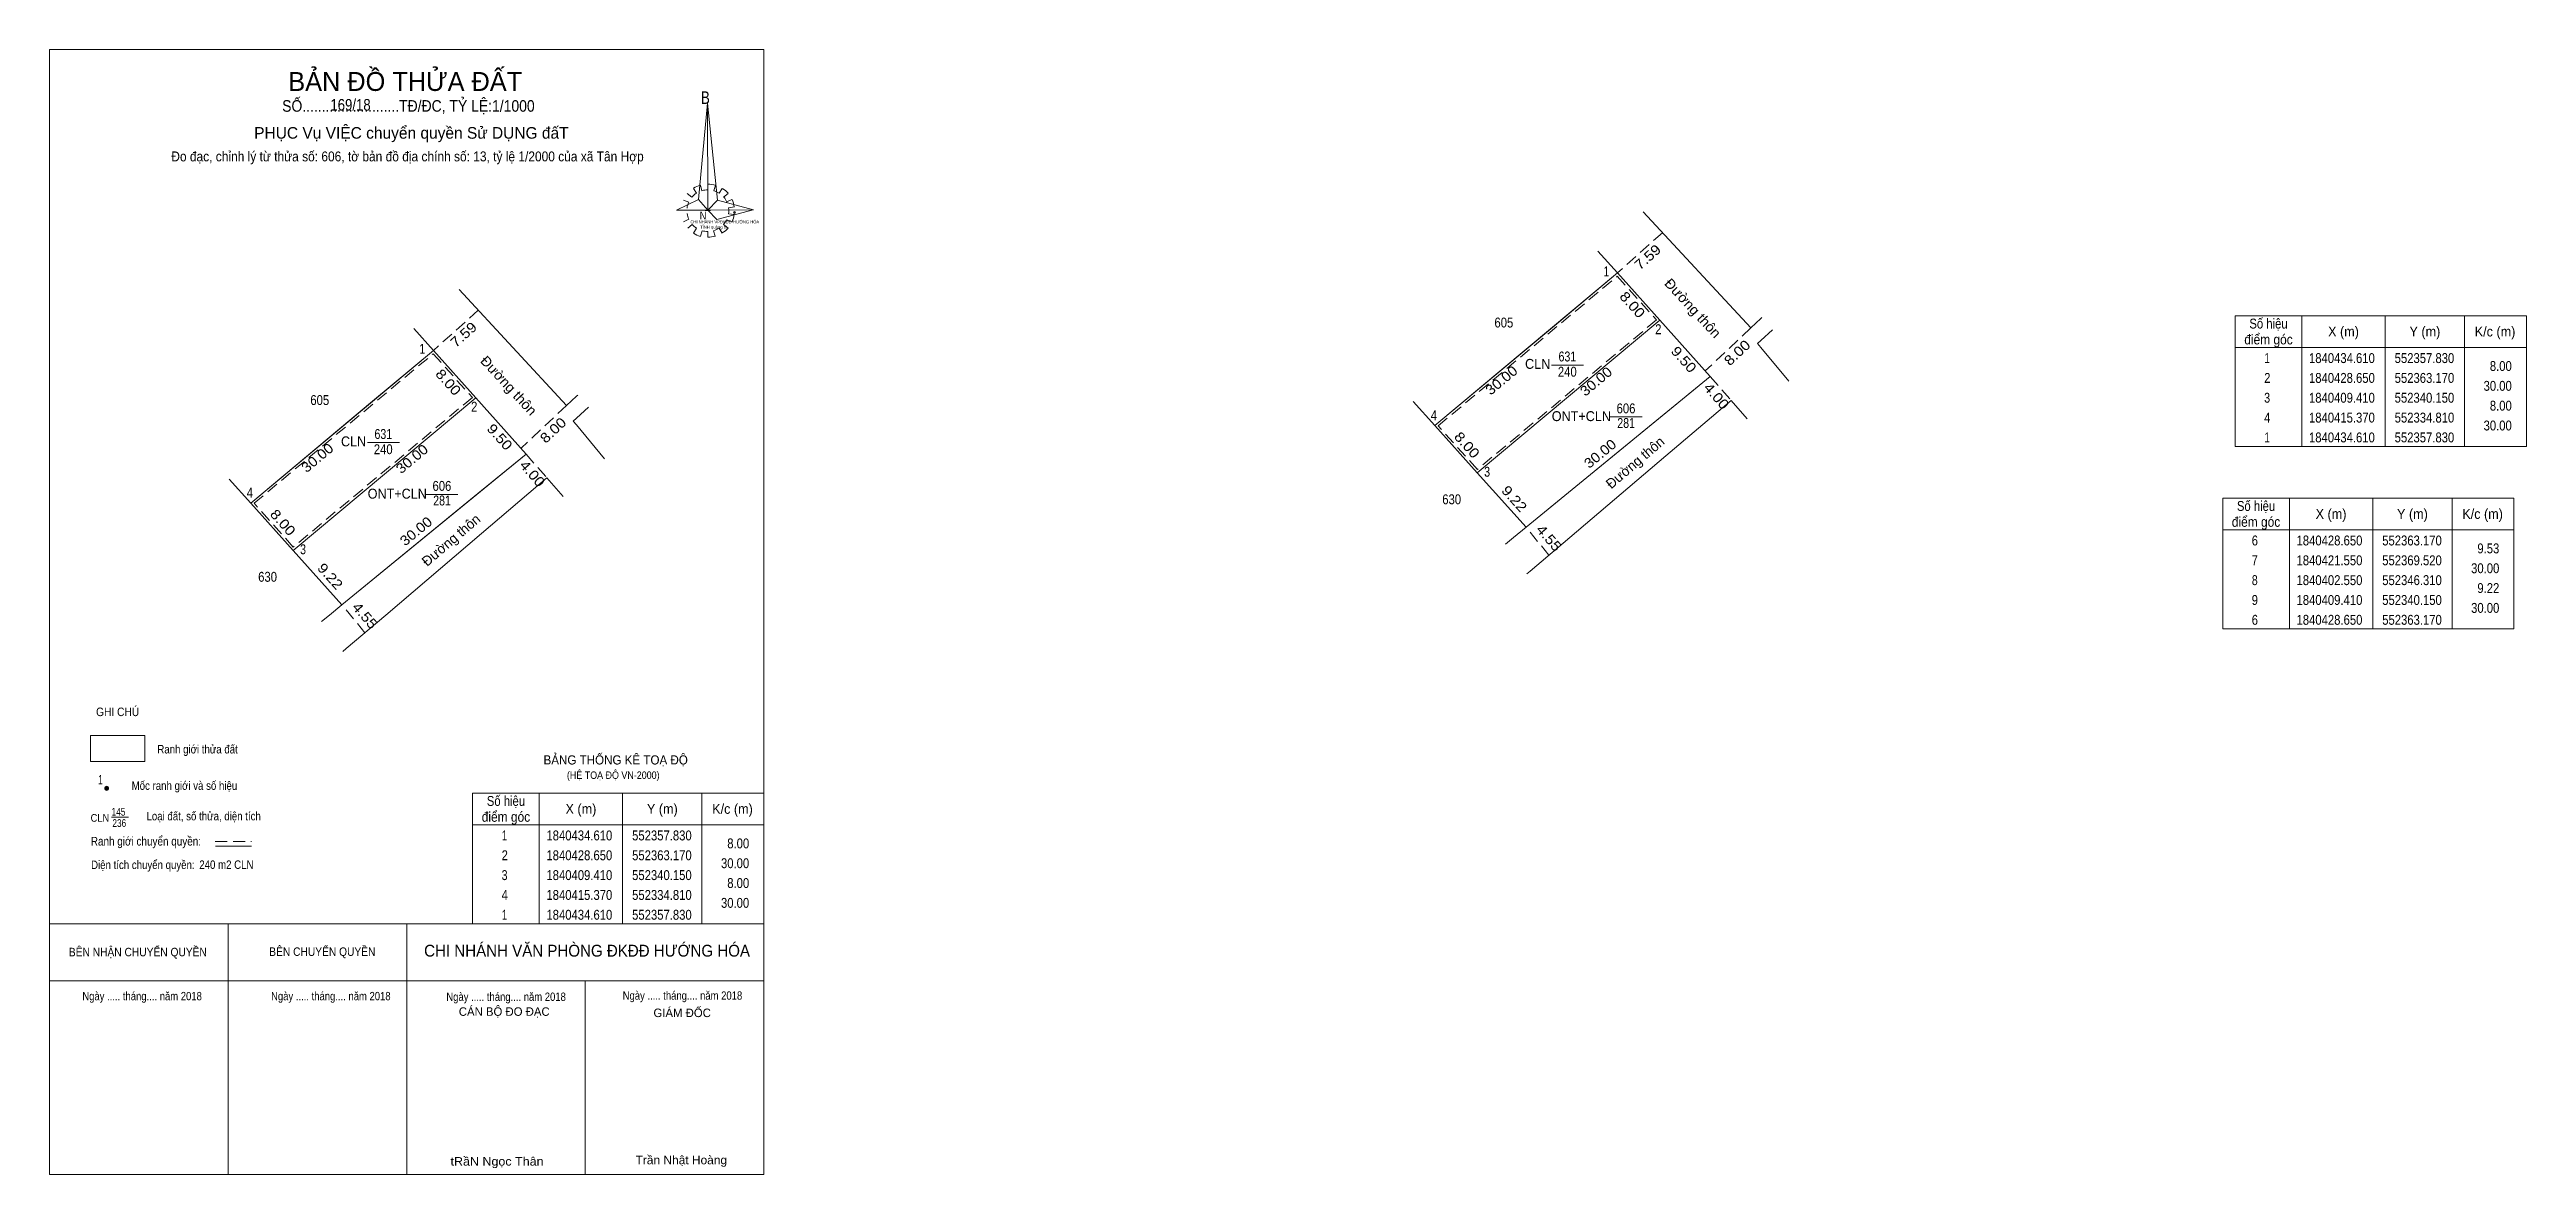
# Model space of a CAD drawing. Header units: metres. Extents: x 552160 to 552472, y 1840321 to 1840463.
import ezdxf
from ezdxf.enums import TextEntityAlignment as Align

# ---------------------------------------------------------------- set-up
doc = ezdxf.new("R2010")
doc.units = ezdxf.units.M
doc.header["$LTSCALE"] = 0.5
doc.header["$PDMODE"] = 32
doc.header["$PDSIZE"] = 0.25
doc.linetypes.add('MEDIUM_DASHED', pattern=[4.5, 3, -1.5])
for name, color, linetype, lineweight in [('1', 7, 'Continuous', 13), ('10', 7, 'Continuous', 13), ('23', 7, 'Continuous', 13), ('32', 7, 'Continuous', 13), ('5', 7, 'Continuous', 13), ('63', 7, 'Continuous', 13)]:
    doc.layers.add(name, color=color, linetype=linetype, lineweight=lineweight)
doc.layers.add('7', color=7, linetype='Continuous')

msp = doc.modelspace()

# ---------------------------------------------------------------- hatches: boundary and pattern name
at = {"layer": '1'}
h = msp.add_hatch(color=256, dxfattribs=at)
edge = h.paths.add_edge_path()
edge.add_ellipse((552167.489, 1840369.6377), major_axis=(0, 0.2597), ratio=0.95813483, start_angle=0, end_angle=360)

# ---------------------------------------------------------------- linework, layer by layer
for p, q in [((552242.3, 1840445.67), (552242.48, 1840444.96)), ((552243.22, 1840445.08), (552243.24, 1840445.81)), ((552244.18, 1840445.67), (552244, 1840444.94)), ((552240.82, 1840443.53), (552240.16, 1840443.8)), ((552240.64, 1840444.62), (552241.19, 1840444.15)), ((552241.8, 1840444.67), (552241.41, 1840445.26)), ((552244.66, 1840444.67), (552245.05, 1840445.26)), ((552245.77, 1840444.62), (552245.22, 1840444.17)), ((552245.62, 1840443.55), (552246.27, 1840443.87)), ((552246.58, 1840442.92), (552245.83, 1840442.8)), ((552240.16, 1840441.07), (552240.82, 1840441.39)), ((552241.25, 1840440.71), (552240.69, 1840440.25)), ((552241.41, 1840439.64), (552241.78, 1840440.27)), ((552242.52, 1840439.93), (552242.3, 1840439.23)), ((552242.87, 1840442.48), (552243.57, 1840442.48)), ((552243.22, 1840439.11), (552243.22, 1840439.82)), ((552243.94, 1840439.93), (552244.16, 1840439.25)), ((552245.05, 1840439.64), (552244.66, 1840440.25)), ((552245.18, 1840440.71), (552245.77, 1840440.27)), ((552246.29, 1840441.05), (552245.57, 1840441.32)), ((552245.83, 1840442.07), (552246.58, 1840441.96)), ((552168.08, 1840366), (552170.23, 1840366)), ((552181.2, 1840362.34), (552185.75, 1840362.34)), ((552160.29, 1840352.55), (552250.29, 1840352.55)), ((552182.79, 1840352.55), (552182.79, 1840320.97)), ((552205.29, 1840352.55), (552205.29, 1840320.97)), ((552160.29, 1840345.39), (552250.29, 1840345.39)), ((552227.77, 1840345.39), (552227.77, 1840320.97))]:
    msp.add_line(p, q, dxfattribs=at)
at = {"layer": '1', "linetype": 'MEDIUM_DASHED'}
msp.add_line((552181.17, 1840362.96), (552185.72, 1840362.96), dxfattribs=at)
at = {"layer": '1'}
for points in [[(552160.29, 1840320.97), (552160.29, 1840462.76), (552250.29, 1840462.76), (552250.29, 1840320.97)], [(552160.29, 1840320.97), (552160.29, 1840462.76), (552250.29, 1840462.76), (552250.29, 1840320.97)], [(552243.17, 1840456.01), (552243.22, 1840442.51), (552242.04, 1840443.85)], [(552243.17, 1840456.01), (552243.22, 1840442.51), (552244.46, 1840443.76)], [(552239.29, 1840442.51), (552242.04, 1840443.85), (552243.22, 1840442.51)], [(552248.98, 1840442.55), (552243.22, 1840442.51), (552244.46, 1840443.76)], [(552248.93, 1840442.57), (552244.35, 1840441.34), (552243.22, 1840442.51)], [(552357.83, 1840434.61), (552363.17, 1840428.65), (552340.15, 1840409.41), (552334.81, 1840415.37)], [(552363.17, 1840428.65), (552369.52, 1840421.55), (552346.31, 1840402.55), (552340.15, 1840409.41)], [(552165.45, 1840376.29), (552172.29, 1840376.29), (552172.29, 1840373.02), (552165.45, 1840373.02)]]:
    msp.add_lwpolyline(points, close=True, dxfattribs=at)
for centre, major_axis, start_param, end_param in [((552243.228, 1840442.459), (3.3649, 0), 1.84955988, 2.13900916), ((552243.228, 1840442.459), (3.3649, 0), 1.27924208, 1.56332225), ((552243.228, 1840442.459), (2.6372, 0), 2.72368549, 3.01515824), ((552243.228, 1840442.459), (2.6372, 0), 2.13373541, 2.44496261), ((552243.228, 1840442.459), (2.6372, 0), 1.56985589, 1.85611068), ((552243.228, 1840442.459), (2.6372, 0), 1.00270906, 1.2755622), ((552243.228, 1840442.459), (3.3649, 0), 0.71056237, 0.99687234), ((552243.228, 1840442.459), (2.6372, 0), 0.42678376, 0.70646463), ((552243.228, 1840442.459), (2.6372, 0), 6.13558388, 6.41618463), ((552243.228, 1840442.459), (3.3649, 0), 0.1390515, 0.43393316), ((552243.228, 1840442.459), (2.6372, 0), 3.28229955, 3.56105054), ((552243.228, 1840442.459), (2.6372, 0), 3.86077574, 4.13258255), ((552243.2088, 1840442.439), (3.3649, 0), 4.1470906, 4.43659307), ((552243.228, 1840442.459), (2.6372, 0), 4.43854677, 4.71314001), ((552243.228, 1840442.459), (2.6372, 0), 4.99087134, 5.28933161), ((552243.228, 1840442.459), (3.3649, 0), 5.28561416, 5.56798705), ((552243.228, 1840442.459), (2.6372, 0), 5.56137327, 5.83951437), ((552243.228, 1840442.459), (3.3649, 0), 5.85230288, 6.13839648), ((552243.228, 1840442.459), (3.3649, 0), 4.71301008, 4.99761054)]:
    msp.add_ellipse(centre, major_axis=major_axis, ratio=0.995001, start_param=start_param, end_param=end_param, dxfattribs=at)
msp.add_ellipse((552167.489, 1840369.6377), major_axis=(0, 0.2597), ratio=0.958135, dxfattribs=at)
msp.add_point((552246.58, 1840442.23), dxfattribs=at)
at = {"layer": '10', "linetype": 'MEDIUM_DASHED'}
for p, q in [((552363.49, 1840439.68), (552357.83, 1840434.61)), ((552214.31, 1840429.91), (552208.65, 1840424.84)), ((552225.44, 1840417.9), (552219.7, 1840412.5)), ((552220.34, 1840411.78), (552222.96, 1840408.77)), ((552349.2, 1840399.03), (552346.31, 1840402.55)), ((552200.02, 1840389.26), (552197.13, 1840392.78))]:
    msp.add_line(p, q, dxfattribs=at)
at = {"layer": '10'}
for p, q in [((552355.37, 1840437.37), (552357.83, 1840434.61)), ((552206.19, 1840427.6), (552208.65, 1840424.84)), ((552363.17, 1840428.65), (552340.15, 1840409.41)), ((552213.99, 1840418.88), (552190.97, 1840399.64)), ((552226.84, 1840419.22), (552226.69, 1840419.08)), ((552226.69, 1840416.31), (552228.2, 1840417.68)), ((552332.11, 1840418.4), (552334.81, 1840415.37)), ((552363.91, 1840411.54), (552372.14, 1840418.54)), ((552230.22, 1840411.19), (552226.69, 1840415.45)), ((552200.35, 1840413.23), (552204.36, 1840413.23)), ((552214.73, 1840407.19), (552220.34, 1840411.78)), ((552351.82, 1840401.26), (552363.91, 1840411.54)), ((552182.93, 1840408.63), (552185.63, 1840405.6)), ((552214.73, 1840401.77), (552222.96, 1840408.77)), ((552222.96, 1840408.77), (552224.98, 1840406.43)), ((552197.13, 1840392.78), (552214.73, 1840407.19)), ((552207.74, 1840406.69), (552211.75, 1840406.69)), ((552202.64, 1840391.49), (552214.73, 1840401.77)), ((552346.85, 1840397.03), (552351.82, 1840401.26)), ((552346.42, 1840396.66), (552346.85, 1840397.03)), ((552195.56, 1840391.49), (552197.13, 1840392.78)), ((552194.55, 1840390.66), (552195.56, 1840391.49)), ((552197.67, 1840387.26), (552202.64, 1840391.49)), ((552197.24, 1840386.89), (552197.67, 1840387.26))]:
    msp.add_line(p, q, dxfattribs=at)
for points in [[(552357.83, 1840434.61), (552350.17, 1840428.21), (552334.81, 1840415.37)], [(552357.83, 1840434.61), (552363.17, 1840428.65), (552369.52, 1840421.55)], [(552226.69, 1840419.08), (552225.44, 1840417.9), (552211.88, 1840432.53)], [(552208.65, 1840424.84), (552200.99, 1840418.44), (552185.63, 1840405.6)], [(552208.65, 1840424.84), (552213.99, 1840418.88), (552220.34, 1840411.78)], [(552226.69, 1840415.45), (552226.28, 1840415.94), (552226.69, 1840416.31)], [(552346.31, 1840402.55), (552340.15, 1840409.41), (552334.81, 1840415.37)], [(552197.13, 1840392.78), (552190.97, 1840399.64), (552185.63, 1840405.6)]]:
    msp.add_lwpolyline(points, dxfattribs=at)
at = {"layer": '10', "linetype": 'MEDIUM_DASHED'}
for points in [[(552357.8, 1840434.19), (552362.74, 1840428.68), (552340.18, 1840409.83), (552335.24, 1840415.34)], [(552208.62, 1840424.42), (552213.56, 1840418.91), (552191, 1840400.06), (552186.06, 1840405.57)]]:
    msp.add_lwpolyline(points, close=True, dxfattribs=at)
at = {"layer": '10'}
for points in [[(552208.65, 1840424.84), (552213.99, 1840418.88), (552190.97, 1840399.64), (552185.63, 1840405.6)], [(552213.99, 1840418.88), (552220.34, 1840411.78), (552197.13, 1840392.78), (552190.97, 1840399.64)]]:
    msp.add_lwpolyline(points, close=True, dxfattribs=at)
at = {"layer": '23'}
for p, q in [((552376.02, 1840428.99), (552375.87, 1840428.85)), ((552375.87, 1840426.08), (552377.38, 1840427.45)), ((552379.4, 1840420.96), (552375.87, 1840425.22))]:
    msp.add_line(p, q, dxfattribs=at)
for points in [[(552375.87, 1840428.85), (552374.62, 1840427.67), (552361.06, 1840442.3)], [(552375.87, 1840425.22), (552375.46, 1840425.71), (552375.87, 1840426.08)]]:
    msp.add_lwpolyline(points, dxfattribs=at)
at = {"layer": '32'}
for p, q in [((552363.91, 1840416.96), (552369.52, 1840421.55)), ((552346.31, 1840402.55), (552363.91, 1840416.96)), ((552344.74, 1840401.26), (552346.31, 1840402.55)), ((552343.73, 1840400.43), (552344.74, 1840401.26))]:
    msp.add_line(p, q, dxfattribs=at)
at = {"layer": '5'}
msp.add_lwpolyline([(552160.29, 1840462.77), (552250.29, 1840462.77), (552250.29, 1840320.97), (552160.29, 1840320.97)], close=True, dxfattribs=at)
at = {"layer": '63', "linetype": 'MEDIUM_DASHED'}
for p, q in [((552374.62, 1840427.67), (552368.88, 1840422.27)), ((552369.52, 1840421.55), (552372.14, 1840418.54))]:
    msp.add_line(p, q, dxfattribs=at)
at = {"layer": '63'}
for p, q in [((552444.05, 1840429.22), (552444.05, 1840412.72)), ((552454.55, 1840429.22), (552454.55, 1840412.72)), ((552464.55, 1840429.22), (552464.55, 1840412.72)), ((552435.65, 1840425.22), (552472.35, 1840425.22)), ((552349.53, 1840423), (552353.54, 1840423)), ((552372.14, 1840418.54), (552374.16, 1840416.2)), ((552356.92, 1840416.46), (552360.93, 1840416.46)), ((552442.48, 1840406.23), (552442.48, 1840389.73)), ((552452.98, 1840406.23), (552452.98, 1840389.73)), ((552462.98, 1840406.23), (552462.98, 1840389.73)), ((552434.08, 1840402.23), (552470.78, 1840402.23)), ((552221.99, 1840369.05), (552221.99, 1840352.55)), ((552232.49, 1840369.05), (552232.49, 1840352.55)), ((552242.49, 1840369.05), (552242.49, 1840352.55)), ((552213.59, 1840365.05), (552250.29, 1840365.05))]:
    msp.add_line(p, q, dxfattribs=at)
for points in [[(552435.65, 1840429.22), (552472.35, 1840429.22), (552472.35, 1840412.72), (552435.65, 1840412.72)], [(552434.08, 1840406.23), (552470.78, 1840406.23), (552470.78, 1840389.73), (552434.08, 1840389.73)], [(552213.59, 1840369.05), (552250.29, 1840369.05), (552250.29, 1840352.55), (552213.59, 1840352.55)]]:
    msp.add_lwpolyline(points, close=True, dxfattribs=at)

# ---------------------------------------------------------------- texts
at = {"layer": '1'}
for s, height, p in [('BẢN ĐỒ THỬA ĐẤT', 2.383, (552205.1, 1840457.55)), ('PHỤC Vụ VIỆC chuyển quyền Sử DỤNG đấT', 1.46, (552205.88, 1840451.53))]:
    msp.add_text(s, height=height, dxfattribs=at).set_placement(p, align=Align.CENTER)
for s, height, width, p in [('SỐ.........................TĐ/ĐC, TỶ LỆ:1/1000', 1.459, 0.9, (552205.505, 1840454.93)), ('169/18', 1.46, 0.85, (552198.21, 1840455.07)), ('CLN', 1.25, 0.95, (552347.775, 1840422.52)), ('631', 1.25, 0.8, (552351.52, 1840423.45)), ('240', 1.25, 0.85, (552351.51, 1840421.53)), ('606', 1.25, 0.85, (552358.905, 1840416.91)), ('ONT+CLN', 1.25, 0.95, (552353.28, 1840415.93)), ('281', 1.25, 0.8, (552358.92, 1840415.07)), ('630', 1.25, 0.85, (552336.94, 1840405.45)), ('GHI CHÚ', 1.07, 0.9, (552168.87, 1840378.75)), ('Ranh giới thửa đất', 1.07, 0.85, (552178.94, 1840374.04)), ('BẢNG THỐNG KÊ TOẠ ĐỘ ', 1.15, 0.95, (552231.82, 1840372.65)), ('1', 1.167, 0.65, (552166.7, 1840370.15)), ('(HỆ TOẠ ĐỘ VN-2000)', 0.9335, 0.9, (552231.31, 1840370.84)), ('Mốc ranh giới và số hiệu', 1.07, 0.85, (552177.285, 1840369.45)), ('Loại đất, số thửa, diện tích', 1.07, 0.85, (552179.705, 1840365.61)), ('Ranh giới chuyển quyền:', 1.1, 0.85, (552172.435, 1840362.43)), ('Diện tích chuyển quyền:', 1.07, 0.85, (552172.045, 1840359.47)), ('240 m2 CLN', 1.07, 0.85, (552182.57, 1840359.49))]:
    msp.add_text(s, height=height, dxfattribs=dict(at, width=width)).set_placement(p, align=Align.CENTER)
for s, height, width, p in [('B', 1.585, 0.8, (552242.35, 1840455.91)), ('CHI NHÁNH VPĐKĐĐ-HƯỚNG HÓA', 0.3749, 0.95, (552241.04, 1840440.85)), ('TỈNH quảng trị', 0.375, 1.05, (552242.25, 1840440.2)), ('N', 0.9904, 0.9, (552242.19, 1840441.35)), ('145', 0.9726, 0.8, (552168.11, 1840366.2)), ('236', 0.9726, 0.8, (552168.21, 1840364.78))]:
    msp.add_text(s, height=height, dxfattribs=dict(at, width=width)).set_placement(p)
for s, height, width, p in [('CLN', 0.9726, 0.9, (552167.81, 1840365.43)), ('BÊN NHẬN CHUYỂN QUYỀN', 1.07, 0.9, (552180.11, 1840348.47)), ('BÊN CHUYỂN QUYỀN', 1.07, 0.9, (552201.35, 1840348.52)), ('CHI NHÁNH VĂN PHÒNG ĐKĐĐ HƯỚNG HÓA', 1.496, 0.95, (552248.54, 1840348.43)), ('Ngày ..... tháng.... năm 2018', 1.05, 0.85, (552179.48, 1840342.93)), ('Ngày ..... tháng.... năm 2018', 1.05, 0.85, (552203.26, 1840342.93)), ('Ngày ..... tháng.... năm 2018', 1.05, 0.85, (552225.34, 1840342.85)), ('Ngày ..... tháng.... năm 2018', 1.05, 0.85, (552247.56, 1840343)), ('tRầN Ngọc Thân', 1.07, 1.1, (552222.53, 1840322.09)), ('Trần Nhật Hoàng', 1.07, 1.05, (552245.65, 1840322.26))]:
    msp.add_text(s, height=height, dxfattribs=dict(at, width=width)).set_placement(p, align=Align.RIGHT)
for s, p in [('CÁN BỘ ĐO ĐẠC', (552223.3, 1840340.97)), ('GIÁM ĐỐC', (552243.61, 1840340.81))]:
    msp.add_text(s, height=1.07, dxfattribs=at).set_placement(p, align=Align.RIGHT)
at = {"layer": '10'}
for s, rotation, width, p in [('7.59', 41.853, 1.15, (552362.048, 1840436.136)), ('7.59', 41.853, 1.15, (552212.868, 1840426.366)), ('Đường thôn', 312.826, 1.05, (552217.681, 1840419.9799)), ('8.00', 311.859, 1.15, (552210.0608, 1840420.4171)), ('9.50', 311.808, 1.15, (552216.5388, 1840413.5166)), ('8.00', 43.252, 1.15, (552224.1618, 1840414.3258)), ('30.00', 39.889, 1.1, (552194.4342, 1840410.8296)), ('30.00', 39.889, 1.1, (552206.3542, 1840410.6896)), ('4.00', 311.037, 1.15, (552220.6492, 1840408.9103)), ('8.00', 311.859, 1.15, (552189.2208, 1840402.7371)), ('30.00', 39.304, 1.1, (552206.8591, 1840401.5728)), ('9.22', 311.923, 1.15, (552195.1832, 1840395.9576)), ('4.55', 311.037, 1.15, (552199.5562, 1840391.0153))]:
    msp.add_text(s, height=1.25, rotation=rotation, dxfattribs=dict(at, width=width)).set_placement(p, align=Align.CENTER)
for s, width, p in [('605', 0.85, (552343.515, 1840427.73)), ('605', 0.85, (552194.335, 1840417.96)), ('631', 0.8, (552202.34, 1840413.68)), ('CLN', 0.95, (552198.595, 1840412.75)), ('240', 0.85, (552202.33, 1840411.76)), ('606', 0.85, (552209.725, 1840407.14)), ('ONT+CLN', 0.95, (552204.1, 1840406.16)), ('281', 0.8, (552209.74, 1840405.3)), ('630', 0.85, (552187.76, 1840395.68))]:
    msp.add_text(s, height=1.25, dxfattribs=dict(at, width=width)).set_placement(p, align=Align.CENTER)
for s, width, p in [(' 1', 0.75, (552207.6, 1840424.42)), (' 2', 0.85, (552214.19, 1840417.12)), (' 4', 0.85, (552185.92, 1840406.28)), (' 3', 0.8, (552192.6, 1840399.15))]:
    msp.add_text(s, height=1.25, dxfattribs=dict(at, width=width)).set_placement(p, align=Align.RIGHT)
msp.add_text('Đường thôn', height=1.25, rotation=40.401, dxfattribs=at).set_placement((552211.2799, 1840400.4597), align=Align.CENTER)
at = {"layer": '63'}
for s, width, p in [(' 1', 0.75, (552356.78, 1840434.19)), (' 2', 0.85, (552363.37, 1840426.89)), ('30.00', 0.85, (552470.5, 1840419.75)), ('8.00', 0.85, (552470.5, 1840422.25)), ('8.00', 0.85, (552470.5, 1840417.25)), (' 4', 0.85, (552335.1, 1840416.05)), ('30.00', 0.85, (552470.5, 1840414.75)), (' 3', 0.8, (552341.78, 1840408.92)), ('9.53', 0.85, (552468.93, 1840399.26)), ('30.00', 0.85, (552468.93, 1840396.76)), ('30.00', 0.85, (552468.93, 1840391.76)), ('9.22', 0.85, (552468.93, 1840394.26)), ('8.00', 0.85, (552248.44, 1840362.08)), ('30.00', 0.85, (552248.44, 1840359.58)), ('8.00', 0.85, (552248.44, 1840357.08)), ('30.00', 0.85, (552248.44, 1840354.58))]:
    msp.add_text(s, height=1.25, dxfattribs=dict(at, width=width)).set_placement(p, align=Align.RIGHT)
for s, rotation, width, p in [('Đường thôn', 312.826, 1.05, (552366.861, 1840429.7499)), ('8.00', 311.859, 1.15, (552359.2408, 1840430.1871)), ('9.50', 311.808, 1.15, (552365.7188, 1840423.2866)), ('8.00', 43.252, 1.15, (552373.3418, 1840424.0958)), ('30.00', 39.889, 1.1, (552343.6142, 1840420.5996)), ('30.00', 39.889, 1.1, (552355.5342, 1840420.4596)), ('4.00', 311.037, 1.15, (552369.8292, 1840418.6803)), ('8.00', 311.859, 1.15, (552338.4008, 1840412.5071)), ('30.00', 39.304, 1.1, (552356.0391, 1840411.3428)), ('9.22', 311.923, 1.15, (552344.3632, 1840405.7276)), ('4.55', 311.037, 1.15, (552348.7318, 1840400.7903))]:
    msp.add_text(s, height=1.25, rotation=rotation, dxfattribs=dict(at, width=width)).set_placement(p, align=Align.CENTER)
for s, width, p in [('điểm góc', 0.9, (552439.85, 1840425.6)), ('Số hiệu', 0.85, (552439.85, 1840427.6)), ('X (m)', 0.95, (552449.3, 1840426.6)), ('Y (m)', 0.95, (552459.555, 1840426.6)), ('K/c (m)', 0.95, (552468.395, 1840426.6)), (' 1', 0.75, (552439.5, 1840423.25)), ('1840434.610', 0.85, (552449.1, 1840423.25)), ('552357.830', 0.85, (552459.5, 1840423.25)), (' 2', 0.85, (552439.505, 1840420.75)), ('1840428.650', 0.85, (552449.1, 1840420.75)), ('552363.170', 0.85, (552459.5, 1840420.75)), (' 3', 0.8, (552439.495, 1840418.25)), ('1840409.410', 0.85, (552449.1, 1840418.25)), ('552340.150', 0.85, (552459.5, 1840418.25)), (' 4', 0.85, (552439.5, 1840415.75)), (' 1', 0.75, (552439.5, 1840413.25)), ('1840415.370', 0.85, (552449.1, 1840415.75)), ('1840434.610', 0.85, (552449.1, 1840413.25)), ('552334.810', 0.85, (552459.5, 1840415.75)), ('552357.830', 0.85, (552459.5, 1840413.25)), ('Số hiệu', 0.85, (552438.28, 1840404.61)), ('điểm góc', 0.9, (552438.28, 1840402.61)), ('X (m)', 0.95, (552447.73, 1840403.61)), ('Y (m)', 0.95, (552457.985, 1840403.61)), ('K/c (m)', 0.95, (552466.825, 1840403.61)), (' 6', 0.85, (552437.935, 1840400.26)), (' 7', 0.8, (552437.935, 1840397.76)), ('1840428.650', 0.85, (552447.53, 1840400.26)), ('1840421.550', 0.85, (552447.53, 1840397.76)), ('552363.170', 0.85, (552457.93, 1840400.26)), ('552369.520', 0.85, (552457.93, 1840397.76)), (' 8', 0.8, (552437.935, 1840395.26)), ('1840402.550', 0.85, (552447.53, 1840395.26)), ('552346.310', 0.85, (552457.93, 1840395.26)), (' 9', 0.85, (552437.93, 1840392.76)), ('1840409.410', 0.85, (552447.53, 1840392.76)), ('552340.150', 0.85, (552457.93, 1840392.76)), (' 6', 0.85, (552437.935, 1840390.26)), ('1840428.650', 0.85, (552447.53, 1840390.26)), ('552363.170', 0.85, (552457.93, 1840390.26)), ('Số hiệu', 0.85, (552217.79, 1840367.43)), ('X (m)', 0.95, (552227.24, 1840366.43)), ('Y (m)', 0.95, (552237.495, 1840366.43)), ('K/c (m)', 0.95, (552246.335, 1840366.43)), ('điểm góc', 0.9, (552217.79, 1840365.43)), (' 2', 0.85, (552217.445, 1840360.58)), (' 1', 0.75, (552217.44, 1840363.08)), ('1840434.610', 0.85, (552227.04, 1840363.08)), ('1840428.650', 0.85, (552227.04, 1840360.58)), ('552357.830', 0.85, (552237.44, 1840363.08)), ('552363.170', 0.85, (552237.44, 1840360.58)), (' 3', 0.8, (552217.435, 1840358.08)), ('1840409.410', 0.85, (552227.04, 1840358.08)), ('552340.150', 0.85, (552237.44, 1840358.08)), (' 4', 0.85, (552217.44, 1840355.58)), ('1840415.370', 0.85, (552227.04, 1840355.58)), ('552334.810', 0.85, (552237.44, 1840355.58)), (' 1', 0.75, (552217.44, 1840353.08)), ('1840434.610', 0.85, (552227.04, 1840353.08)), ('552357.830', 0.85, (552237.44, 1840353.08))]:
    msp.add_text(s, height=1.25, dxfattribs=dict(at, width=width)).set_placement(p, align=Align.CENTER)
msp.add_text('Đường thôn', height=1.25, rotation=40.401, dxfattribs=at).set_placement((552360.4599, 1840410.2297), align=Align.CENTER)
at = {"layer": '7', "width": 0.9}
msp.add_text('Đo đạc, chỉnh lý từ thửa số: 606, tờ bản đồ địa chính số: 13, tỷ lệ 1/2000 của xã Tân Hợp', height=1.25, dxfattribs=at).set_placement((552205.39, 1840448.67), align=Align.CENTER)

doc.saveas('drawing.dxf')
